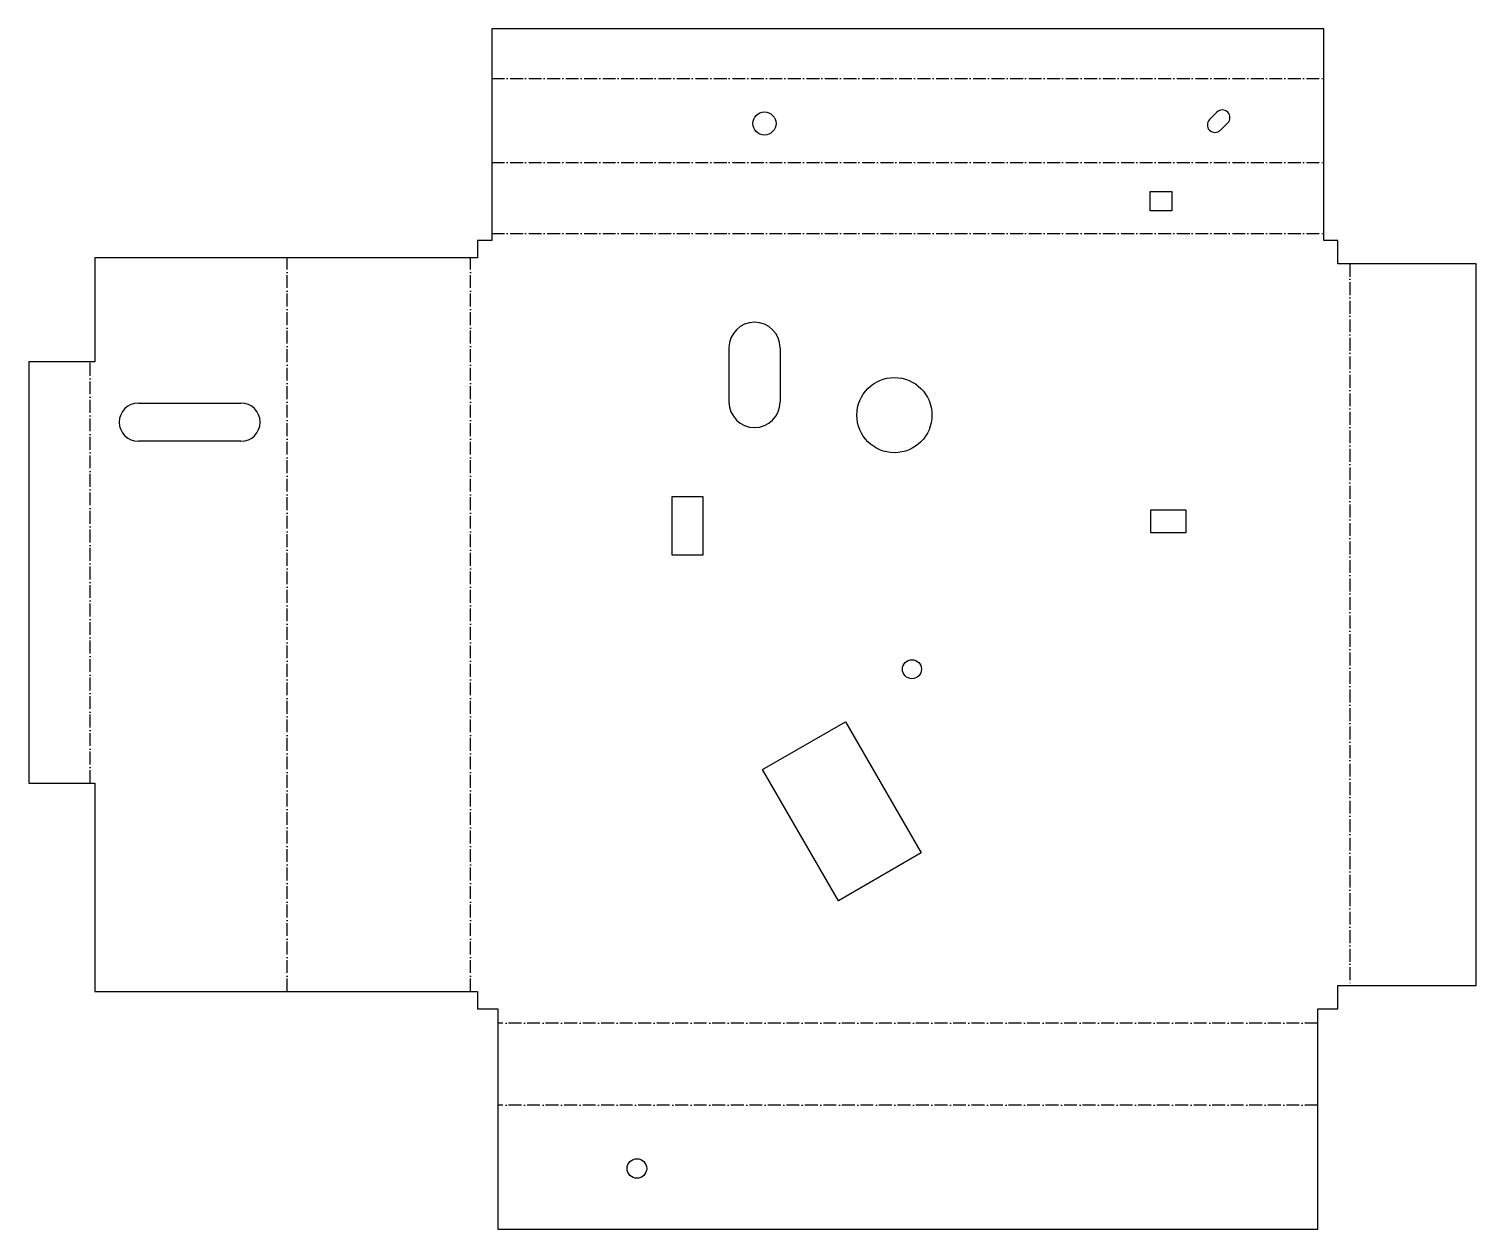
# Model space of a CAD drawing. Header units: millimetres. Extents: x -89 to 197, y -44 to 193.
import ezdxf

# ---------------------------------------------------------------- set-up
doc = ezdxf.new("R2010")
doc.units = ezdxf.units.MM
doc.linetypes.add('DASHDOT', pattern=[3.556, 2.54, -0.508, 0, -0.508])
doc.layers.add('BEND', color=7, linetype='Continuous')
doc.layers.add('CUT', color=7, linetype='Continuous')

msp = doc.modelspace()

# ---------------------------------------------------------------- linework, layer by layer
at = {"layer": 'BEND', "color": 4, "linetype": 'DASHDOT'}
for p, q in [((2.8, 183.71), (167.09, 183.71)), ((2.8, 167.1), (167.09, 167.1)), ((2.8, 153.11), (167.09, 153.11)), ((-37.56, 3.4), (-37.56, 148.3)), ((-1.41, 3.4), (-1.41, 148.3)), ((172.25, 147.1), (172.25, 4.6)), ((-76.49, 44.57), (-76.49, 127.75)), ((165.89, -2.83), (4, -2.83)), ((165.89, -19.03), (4, -19.03))]:
    msp.add_line(p, q, dxfattribs=at)
at = {"layer": 'CUT'}
for p, q in [((167.09, 193.48), (2.8, 193.48)), ((2.8, 193.48), (2.8, 151.7)), ((167.09, 151.7), (167.09, 193.48)), ((144.54, 175.6), (145.99, 177.06)), ((148.12, 174.93), (146.67, 173.47)), ((132.79, 157.57), (132.79, 161.35)), ((132.79, 161.35), (137.09, 161.35)), ((137.09, 161.35), (137.09, 157.57)), ((137.09, 157.57), (132.79, 157.57)), ((2.8, 151.7), (0, 151.7)), ((0, 151.7), (0, 148.3)), ((169.89, 151.7), (167.09, 151.7)), ((169.89, 147.1), (169.89, 151.7)), ((0, 148.3), (-75.55, 148.3)), ((-75.55, 148.3), (-75.55, 127.75)), ((197.15, 147.1), (169.89, 147.1)), ((197.15, 4.6), (197.15, 147.1)), ((49.66, 119.81), (49.66, 130.53)), ((59.73, 130.53), (59.73, 119.81)), ((-75.55, 127.75), (-88.56, 127.75)), ((-88.56, 127.75), (-88.56, 44.57)), ((-66.95, 119.61), (-46.7, 119.61)), ((-46.7, 112.05), (-66.95, 112.05)), ((38.41, 89.59), (38.41, 101.14)), ((38.41, 101.14), (44.5, 101.14)), ((44.5, 101.14), (44.5, 89.59)), ((132.91, 93.99), (132.91, 98.51)), ((132.91, 98.51), (139.83, 98.51)), ((139.83, 98.51), (139.83, 93.99)), ((139.83, 93.99), (132.91, 93.99)), ((44.5, 89.59), (38.41, 89.59)), ((56.3, 47.24), (72.64, 56.67)), ((72.64, 56.67), (87.6, 30.77)), ((71.25, 21.33), (56.3, 47.24)), ((-88.56, 44.57), (-75.55, 44.57)), ((-75.55, 44.57), (-75.55, 3.4)), ((87.6, 30.77), (71.25, 21.33)), ((-75.55, 3.4), (0, 3.4)), ((0, 3.4), (0, 0)), ((169.89, 0), (169.89, 4.6)), ((169.89, 4.6), (197.15, 4.6)), ((0, 0), (4, 0)), ((4, 0), (4, -43.52)), ((165.89, -43.52), (165.89, 0)), ((165.89, 0), (169.89, 0)), ((4, -43.52), (165.89, -43.52))]:
    msp.add_line(p, q, dxfattribs=at)
for centre, radius in [((56.66, 174.81), 2.28), ((82.31, 117.22), 7.42), ((85.78, 67.04), 1.88), ((31.47, -31.55), 1.93)]:
    msp.add_circle(centre, radius, dxfattribs=at)
for centre, radius, start, end in [((147.06, 175.99), 1.5, -45, 135), ((145.6, 174.54), 1.5, 135, -45), ((54.69, 130.53), 5.04, 0, 180), ((-66.95, 115.83), 3.78, 90, -90), ((-46.7, 115.83), 3.78, -90, 90), ((54.69, 119.81), 5.04, 180, 0)]:
    msp.add_arc(centre, radius, start, end, dxfattribs=at)

doc.saveas('drawing.dxf')
